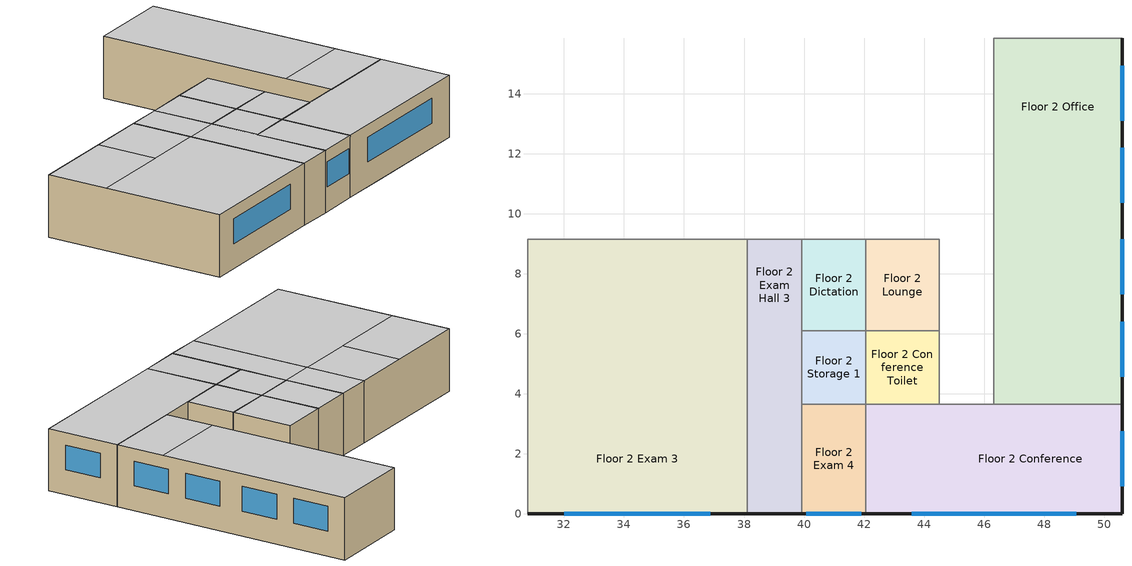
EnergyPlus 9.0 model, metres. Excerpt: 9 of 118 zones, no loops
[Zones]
Floor 2 Conference
 floor to Floor 1 Sterile Hall (int_slab_floor): 42.06,3.66 44.5,3.66 44.5,0 42.06,0 z3.05
 floor to Floor 1 Operating Room 1 (int_slab_floor): 44.5,0 44.5,3.66 50.6,3.66 50.6,0 z3.05
 wall outside (nonres_ext_wall): 42.06,0 50.6,0 50.6,3.66 z3.05:6.1
 wall to Floor 2 Office (int_wall): 50.6,3.66 46.33,3.66 z3.05:6.1
 wall to Floor 2 Exam 4 (int_wall): 42.06,3.66 42.06,0 z3.05:6.1
 wall to Floor 2 Office Hall (int_wall): 46.33,3.66 44.5,3.66 z3.05:6.1
 wall to Floor 2 Conference Toilet (int_wall): 44.5,3.66 42.06,3.66 z3.05:6.1
 window (NonresWindow_U_0.57_SHGC_0.39): 50.6,0.91 50.6,2.74 / 43.59,0 49.07,0 z4.27:5.49
 ceiling to Floor 3 Physical Therapy 1 (int_slab_ceiling): 42.06,3.66 42.06,0 50.6,0 50.6,3.66 z6.1
Floor 2 Conference Toilet
 floor to Floor 1 Sterile Hall (int_slab_floor): 44.5,6.1 44.5,3.66 42.06,3.66 42.06,6.1 z3.05
 wall to Floor 2 Storage 1 (int_wall): 42.06,6.1 42.06,3.66 z3.05:6.1
 wall to Floor 2 Lounge (int_wall): 44.5,6.1 42.06,6.1 z3.05:6.1
 wall to Floor 2 Office Hall (int_wall): 44.5,3.66 44.5,6.1 z3.05:6.1
 ceiling to Floor 3 Physical Therapy 1 (int_slab_ceiling): 44.5,3.66 44.5,6.1 42.06,6.1 42.06,3.66 z6.1
Floor 2 Dictation
 floor to Floor 1 Soil Work (int_slab_floor): 42.06,6.1 39.93,6.1 39.93,9.14 42.06,9.14 z3.05
 wall to Floor 2 Lounge (int_wall): 42.06,6.1 42.06,9.14 z3.05:6.1
 wall to Floor 2 Exam Hall 3 (int_wall): 39.93,9.14 39.93,6.1 z3.05:6.1
 wall to Floor 2 Reception Hall (int_wall): 42.06,9.14 39.93,9.14 z3.05:6.1
 wall to Floor 2 Storage 1 (int_wall): 39.93,6.1 42.06,6.1 z3.05:6.1
 ceiling to Floor 3 Physical Therapy 2 (int_slab_ceiling): 39.93,6.1 42.06,6.1 42.06,9.14 39.93,9.14 z6.1
Floor 2 Exam 3
 floor to Floor 1 Recovery Room (int_slab_floor): 30.78,0 30.78,3.66 38.1,3.66 38.1,0 z3.05
 floor to Floor 1 Nurse Hall (int_slab_floor): 30.78,3.66 30.78,6.1 38.1,6.1 38.1,3.66 z3.05
 floor to Floor 1 Soil Work (int_slab_floor): 37.49,6.1 37.49,9.14 38.1,9.14 38.1,6.1 z3.05
 floor to Floor 1 Nurse Toilet (int_slab_floor): 37.49,6.1 35.66,6.1 35.66,8.84 37.49,8.84 z3.05
 floor to Floor 1 PACU (int_slab_floor): 35.66,6.1 32,6.1 32,8.84 35.66,8.84 z3.05
 floor to Floor 1 Dictation (int_slab_floor): 34.75,8.84 32,8.84 32,9.14 34.75,9.14 z3.05
 floor to Floor 1 Clean (int_slab_floor): 32,9.14 32,8.84 30.78,8.84 30.78,9.14 z3.05
 floor to Floor 1 Soil (int_slab_floor): 34.75,9.14 37.49,9.14 37.49,8.84 34.75,8.84 z3.05
 floor to Floor 1 Nurse Station (int_slab_floor): 30.78,6.1 30.78,8.84 32,8.84 32,6.1 z3.05
 wall outside (nonres_ext_wall): 30.78,0 38.1,0 z3.05:6.1
 wall to Floor 2 Reception Hall (int_wall): 38.1,9.14 30.78,9.14 z3.05:6.1
 wall to Floor 2 Exam Hall 2 (int_wall): 30.78,9.14 30.78,0 z3.05:6.1
 wall to Floor 2 Exam Hall 3 (int_wall): 38.1,0 38.1,9.14 z3.05:6.1
 window (NonresWindow_U_0.57_SHGC_0.39): 32,0 36.88,0 z4.27:5.49
 ceiling to Floor 3 Treatment (int_slab_ceiling): 30.78,6.1 35.05,6.1 35.05,9.14 30.78,9.14 z6.1
 ceiling to Floor 3 Physical Therapy 1 (int_slab_ceiling): 38.1,0 38.1,6.1 30.78,6.1 30.78,0 z6.1
 ceiling to Floor 3 Physical Therapy 2 (int_slab_ceiling): 38.1,9.14 35.05,9.14 35.05,6.1 38.1,6.1 z6.1
Floor 2 Exam 4
 floor to Floor 1 Anesthesia (int_slab_floor): 42.06,0 39.93,0 39.93,3.66 42.06,3.66 z3.05
 wall outside (nonres_ext_wall): 39.93,0 42.06,0 z3.05:6.1
 wall to Floor 2 Storage 1 (int_wall): 42.06,3.66 39.93,3.66 z3.05:6.1
 wall to Floor 2 Exam Hall 3 (int_wall): 39.93,3.66 39.93,0 z3.05:6.1
 window (NonresWindow_U_0.57_SHGC_0.39): 40.08,0 41.91,0 z4.27:5.49
 ceiling to Floor 3 Physical Therapy 1 (int_slab_ceiling): 39.93,0 42.06,0 42.06,3.66 39.93,3.66 z6.1
Floor 2 Exam Hall 3
 floor to Floor 1 Anesthesia (int_slab_floor): 39.32,0 39.32,3.66 39.93,3.66 39.93,0 z3.05
 floor to Floor 1 Recovery Room (int_slab_floor): 38.1,0 38.1,3.66 39.32,3.66 39.32,0 z3.05
 floor to Floor 1 Nurse Hall (int_slab_floor): 38.1,3.66 38.1,6.1 39.93,6.1 39.93,3.66 z3.05
 floor to Floor 1 Soil Work (int_slab_floor): 39.93,9.14 39.93,6.1 38.1,6.1 38.1,9.14 z3.05
 wall outside (nonres_ext_wall): 38.1,0 39.93,0 z3.05:6.1
 wall to Floor 2 Reception Hall (int_wall): 39.93,9.14 38.1,9.14 z3.05:6.1
 wall to Floor 2 Storage 1 (int_wall): 39.93,3.66 39.93,6.1 z3.05:6.1
 ceiling to Floor 3 Physical Therapy 2 (int_slab_ceiling): 38.1,9.14 38.1,6.1 39.93,6.1 39.93,9.14 z6.1
 ceiling to Floor 3 Physical Therapy 1 (int_slab_ceiling): 39.93,6.1 38.1,6.1 38.1,0 39.93,0 z6.1
Floor 2 Lounge
 floor to Floor 1 Sterile Hall (int_slab_floor): 44.5,9.14 44.5,6.1 42.06,6.1 42.06,9.14 z3.05
 wall to Floor 2 Reception Hall (int_wall): 44.5,9.14 42.06,9.14 z3.05:6.1
 wall to Floor 2 Office Hall (int_wall): 44.5,6.1 44.5,9.14 z3.05:6.1
 ceiling to Floor 3 Physical Therapy 2 (int_slab_ceiling): 44.5,6.1 44.5,9.14 42.06,9.14 42.06,6.1 z6.1
Floor 2 Office
 floor to Floor 1 Operating Room 2 (int_slab_floor): 50.6,15.85 50.6,11.28 46.33,11.28 46.33,15.85 z3.05
 floor to Floor 1 Sub-Sterile (int_slab_floor): 50.6,11.28 50.6,7.01 46.33,7.01 46.33,11.28 z3.05
 floor to Floor 1 Operating Room 1 (int_slab_floor): 46.33,3.66 46.33,7.01 50.6,7.01 50.6,3.66 z3.05
 wall outside (nonres_ext_wall): 50.6,3.66 50.6,15.85 z3.05:6.1
 wall to Floor 2 Office Hall (int_wall): 46.33,15.85 46.33,3.66 z3.05:6.1
 wall to Floor 2 Utility (int_wall): 50.6,15.85 46.33,15.85 z3.05:6.1
 window (NonresWindow_U_0.57_SHGC_0.39): 50.6,13.11 50.6,14.94 / 50.6,4.57 50.6,6.4 / 50.6,10.36 50.6,12.19 z4.27:5.49; 50.6,7.32 50.6,9.14 z4.25:5.47
 ceiling to Floor 3 Physical Therapy 1 (int_slab_ceiling): 50.6,3.66 50.6,6.1 46.33,6.1 46.33,3.66 z6.1
 ceiling to Floor 3 Work (int_slab_ceiling): 46.33,15.85 46.33,6.1 50.6,6.1 50.6,15.85 z6.1
Floor 2 Storage 1
 floor to Floor 1 Nurse Hall (int_slab_floor): 39.93,6.1 42.06,6.1 42.06,3.66 39.93,3.66 z3.05
 ceiling to Floor 3 Physical Therapy 1 (int_slab_ceiling): 42.06,6.1 39.93,6.1 39.93,3.66 42.06,3.66 z6.1
[Building]
OutPatientHealthCare: North Axis {deg}=0; Terrain=City; Loads Convergence Tolerance Value=0.04; Temperature Convergence Tolerance Value {deltaC}=0.2; Solar Distribution=FullInteriorAndExterior; Maximum Number of Warmup Days=25; Minimum Number of Warmup Days=6
[Site:Location]
Site:Location=Denver-Aurora-Buckley.AFB_CO_USA WMO=724695; Latitude {N+ S-}=39.72; Longitude {W- E+}=-104.75; Time Zone Relative to GMT {GMT+/-}=-7; Elevation {m}=1726
[SizingPeriod:DesignDay] Day of Month=21; Dry-Bulb Temperature Range Modifier Type=DefaultMultipliers; Humidity Condition Type=Wetbulb; Barometric Pressure {Pa}=82237; Rain {Yes/No}=No; Snow on ground {Yes/No}=No; Daylight Savings Time Indicator=No
Name | Month | Day Type | Maximum Dry-Bulb Temperature {C} | Daily Dry-Bulb Temperature Range {C} | Wetbulb at Maximum Dry-Bulb {C} | Wind Speed {m/s} design conditions vs. traditional 6.71 m/s (15 mph) | Wind Direction {Degrees; N=0, S=180} | Solar Model Indicator | Clearness {0.0 to 1.1} | Wind Speed {m/s} design conditions vs. traditional 3.35 m/s (7mph) | ASHRAE Clear Sky Optical Depth for Beam Irradiance (taub) | ASHRAE Clear Sky Optical Depth for Diffuse Irradiance (taud)
Denver-Aurora-Buckley.AFB_CO_USA Ann Htg 99.6% Condns DB | 12 | WinterDesignDay | -17.9 | 0 | -17.9 | 2.5 | 180 | ASHRAEClearSky | 0
Denver-Aurora-Buckley.AFB_CO_USA Ann Clg .4% Condns DB=>MWB | 7 | SummerDesignDay | 33.9 | 14.8 | 15 |  | 30 | ASHRAETau |  | 3.6 | 0.423 | 2.02
[Site:WaterMainsTemperature]
Calculation Method=Correlation; Annual average outdoor air temperature {C}=9.95; Maximum difference in monthly average outdoor air temperatures {C}=23.7
[Site:GroundTemperature:FCfactorMethod]
January Ground Temperature {C}=7.1; February Ground Temperature {C}=3; March Ground Temperature {C}=-1; April Ground Temperature {C}=0.8; May Ground Temperature {C}=-0.2; June Ground Temperature {C}=4.8; July Ground Temperature {C}=6.1; August Ground Temperature {C}=13.7; September Ground Temperature {C}=22.2; October Ground Temperature {C}=22.7; November Ground Temperature {C}=21.7; December Ground Temperature {C}=18.5
[Material:NoMass]
CP02 CARPET PAD: VeryRough, 0.21648, 0.9, 0.7, 0.8
Nonres_Exterior_Wall_Insulation: MediumSmooth, 1.71283, 0.9, 0.7, 0.7
[Construction]
InteriorFurnishings: Std Wood 6inch
int_wall: G01 13mm gypsum board, G01 13mm gypsum board
int_slab_floor: 100mm Normalweight concrete floor, CP02 CARPET PAD
int_slab_ceiling: CP02 CARPET PAD, 100mm Normalweight concrete floor
nonres_ext_wall: F07 25mm stucco, G01 16mm gypsum board, Nonres_Exterior_Wall_Insulation, G01 16mm gypsum board
NonresWindow_U_0.57_SHGC_0.39: Glazing Layer
[Material]
Name | Roughness | Thickness {m} | Conductivity {W/m-K} | Density {kg/m3} | Specific Heat {J/kg-K} | Thermal Absorptance | Solar Absorptance | Visible Absorptance | Absorptance:Thermal | Absorptance:Solar | Absorptance:Visible
Std Wood 6inch | MediumSmooth | 0.15 | 0.12 | 540 | 1210 | 0.9 | 0.7 | 0.7
F07 25mm stucco | Smooth | 0.0254 | 0.72 | 1856 | 840 | 0.9 | 0.7 | 0.7
G01 13mm gypsum board | Smooth | 0.0127 | 0.16 | 800 | 1090 |  |  |  | 0.9 | 0.7 | 0.5
G01 16mm gypsum board | MediumSmooth | 0.0159 | 0.16 | 800 | 1090
100mm Normalweight concrete floor | MediumRough | 0.1016 | 2.31 | 2322 | 832
[WindowMaterial:SimpleGlazingSystem]
Glazing Layer: U-Factor {W/m2-K}=3.23661; Solar Heat Gain Coefficient=0.39; Visible Transmittance=0.39
[Zone] Type=1; Multiplier=1; Ceiling Height {m}=-9999; Floor Area {m2}=autocalculate; Part of Total Floor Area=Yes
Name | Volume {m3}
Floor 2 Conference | 95.1446
Floor 2 Conference Toilet | 18.1228
Floor 2 Dictation | 19.8218
Floor 2 Exam 3 | 203.8813
Floor 2 Exam 4 | 23.7862
Floor 2 Exam Hall 3 | 50.9703
Floor 2 Lounge | 22.6535
Floor 2 Office | 158.5743
Floor 2 Storage 1 | 15.8574
[InternalMass] Construction=InteriorFurnishings
Name | Zone | Surface Area {m2}
Floor 2 Conference_InternalMass_1 | Floor 2 Conference | 62.4308
Floor 2 Conference Toilet_InternalMass_1 | Floor 2 Conference Toilet | 11.8916
Floor 2 Dictation_InternalMass_1 | Floor 2 Dictation | 13.0064
Floor 2 Exam 3_InternalMass_1 | Floor 2 Exam 3 | 133.7804
Floor 2 Exam 4_InternalMass_1 | Floor 2 Exam 4 | 15.6077
Floor 2 Exam Hall 3_InternalMass_1 | Floor 2 Exam Hall 3 | 33.4451
Floor 2 Lounge_InternalMass_1 | Floor 2 Lounge | 14.8645
Floor 2 Office_InternalMass_1 | Floor 2 Office | 104.0514
Floor 2 Storage 1_InternalMass_1 | Floor 2 Storage 1 | 10.4051
[People] Number of People Calculation Method=People/Area; Fraction Radiant=0.3; Sensible Heat Fraction=AUTOCALCULATE; Activity Level Schedule=ACTIVITY_SCH; Enable ASHRAE 55 Comfort Warnings=No; Mean Radiant Temperature Calculation Type=ZoneAveraged; Work Efficiency Schedule=WORK_EFF_SCH; Clothing Insulation Calculation Method=ClothingInsulationSchedule; Clothing Insulation Schedule=CLOTHING_SCH; Air Velocity Schedule=AIR_VELO_SCH; Thermal Comfort Model 1 Type=FANGER
Name | Zone or ZoneList | Number of People Schedule | People per Zone Floor Area {person/m2}
Floor 2 Conference People | Floor 2 Conference | MEETINGROOM_OCC_w_SB_SCH | 0.538248
Floor 2 Dictation People | Floor 2 Dictation | OFFICE_OCC_w_SB_SCH | 0.0538248
Floor 2 Exam 3 People | Floor 2 Exam 3 | BLDG_OCC_SCH | 0.215299
Floor 2 Exam 4 People | Floor 2 Exam 4 | BLDG_OCC_SCH | 0.215299
Floor 2 Lounge People | Floor 2 Lounge | BLDG_OCC_SCH | 0.161474
Floor 2 Office People | Floor 2 Office | OFFICE_OCC_w_SB_SCH | 0.0538248
[Lights] Design Level Calculation Method=Watts/Area; Return Air Fraction=0; Fraction Radiant=0.7; Fraction Visible=0.2; Fraction Replaceable=1; Return Air Fraction Calculated from Plenum Temperature=No
Name | Zone or ZoneList | Schedule | Watts per Zone Floor Area {W/m2}
Floor 2 Conference_Lights | Floor 2 Conference | BLDG_LIGHT_SCH | 13.9931
Floor 2 Conference Toilet_Lights | Floor 2 Conference Toilet | BLDG_LIGHT_TOILET_SCH | 9.68752
Floor 2 Dictation_Lights | Floor 2 Dictation | BLDG_LIGHT_OFFICE_SCH | 11.8403
Floor 2 Exam 3_Lights | Floor 2 Exam 3 | BLDG_LIGHT_EXAM_SCH | 16.1459
Floor 2 Exam 4_Lights | Floor 2 Exam 4 | BLDG_LIGHT_EXAM_SCH | 16.1459
Floor 2 Exam Hall 3_Lights | Floor 2 Exam Hall 3 | BLDG_LIGHT_CORRIDOR_SCH | 10.7639
Floor 2 Lounge_Lights | Floor 2 Lounge | BLDG_LIGHT_LOUNGE_SCH | 8.61113
Floor 2 Office_Lights | Floor 2 Office | BLDG_LIGHT_OFFICE_SCH | 11.8403
Floor 2 Storage 1_Lights | Floor 2 Storage 1 | BLDG_LIGHT_STORAGE_SCH | 9.68752
[ElectricEquipment] Schedule=BLDG_EQUIP_SCH; Design Level Calculation Method=EquipmentLevel; Fraction Latent=0; Fraction Radiant=0.5; Fraction Lost=0
Name | Zone or ZoneList | Design Level {W}
Floor 2 Conference_PlugMisc_Equip | Floor 2 Conference | 335.8779
Floor 2 Conference Toilet_PlugMisc_Equip | Floor 2 Conference Toilet | 25.6264
Floor 2 Dictation_PlugMisc_Equip | Floor 2 Dictation | 76.998
Floor 2 Exam 3_PlugMisc_Equip | Floor 2 Exam 3 | 791.9798
Floor 2 Exam 4_PlugMisc_Equip | Floor 2 Exam 4 | 92.3976
Floor 2 Exam Hall 3_PlugMisc_Equip | Floor 2 Exam Hall 3 | 72.0742
Floor 2 Lounge_PlugMisc_Equip | Floor 2 Lounge | 239.9871
Floor 2 Office_PlugMisc_Equip | Floor 2 Office | 615.9843
Floor 2 Storage 1_PlugMisc_Equip | Floor 2 Storage 1 | 5.6188
[Exterior:Lights]
Exterior_Lights: Schedule=Exterior_Lgt_ALWAYS_ON; Design Level {W}=14442; Control Option=AstronomicalClock
[ZoneInfiltration:DesignFlowRate] Schedule=INFIL_SCH; Design Flow Rate Calculation Method=Flow/ExteriorWallArea; Flow per Exterior Surface Area {m3/s-m2}=0.00102413; Constant Term Coefficient=0; Temperature Term Coefficient=0; Velocity Term Coefficient=0.224; Velocity Squared Term Coefficient=0
Name | Zone or ZoneList
Floor 2 Conference_Infiltration | Floor 2 Conference
Floor 2 Exam 3_Infiltration | Floor 2 Exam 3
Floor 2 Exam 4_Infiltration | Floor 2 Exam 4
Floor 2 Office_Infiltration | Floor 2 Office
[Schedule:Compact]
Exterior_Lgt_ALWAYS_ON: Through: 12/31, For: AllDays, Until: 24:00, 1
ACTIVITY_SCH: Through: 12/31, For: AllDays, Until: 24:00, 120
WORK_EFF_SCH: Through: 12/31, For: AllDays, Until: 24:00, 0
AIR_VELO_SCH: Through: 12/31, For: AllDays, Until: 24:00, 0.2
CLOTHING_SCH: Through: 04/30, For: AllDays, Until: 24:00, 1, Through: 09/30, For: AllDays, Until: 24:00, 0.5, Through: 12/31, For: AllDays, Until: 24:00, 1
INFIL_SCH: Through: 12/31, For: Weekdays, Until: 24:00, 0.25, For: Saturday, Until: 24:00, 0.25, For: SummerDesignDay WinterDesignDay, Until: 24:00, 1, For: Sunday Holidays AllOtherDays, Until: 24:00, 0.25
BLDG_LIGHT_CORRIDOR_SCH; BLDG_LIGHT_EXAM_SCH; BLDG_LIGHT_LOUNGE_SCH; BLDG_LIGHT_OFFICE_SCH; BLDG_LIGHT_SCH; BLDG_LIGHT_STORAGE_SCH; BLDG_LIGHT_TOILET_SCH: Through: 12/31, For: Weekdays, Until: 4:00, 0.1, Until: 6:00, 0.3, Until: 7:00, 0.6, Until: 18:00, 0.9, Until: 20:00, 0.6, Until: 22:00, 0.3, Until: 24:00, 0.1, For: SummerDesignDay, Until: 4:00, 0.1, Until: 6:00, 0.3, Until: 7:00, 0.6, Until: 18:00, 0.9, Until: 20:00, 0.6, Until: 22:00, 0.3, Until: 24:00, 0.1, For: WinterDesignDay, Until: 7:00, 0.1, Until: 9:00, 0.3, Until: 15:00, 0.4, Until: 20:00, 0.3, Until: 24:00, 0.1, For: Saturday, Until: 7:00, 0.1, Until: 9:00, 0.3, Until: 15:00, 0.4, Until: 20:00, 0.3, Until: 24:00, 0.1, For: Sunday Holidays AllOtherDays, Until: 8:00, 0.05, Until: 17:00, 0.1, Until: 24:00, 0.05
BLDG_EQUIP_SCH: Through: 12/31, For: Weekdays, Until: 04:00, 0.3, Until: 06:00, 0.5, Until: 18:00, 1, Until: 20:00, 0.5, Until: 24:00, 0.3, For: SummerDesignDay, Until: 04:00, 0.3, Until: 06:00, 0.5, Until: 18:00, 1, Until: 20:00, 0.5, Until: 24:00, 0.3, For: WinterDesignDay, Until: 07:00, 0.3, Until: 09:00, 0.5, Until: 15:00, 0.8, Until: 20:00, 0.5, Until: 24:00, 0.3, For: Saturday, Until: 07:00, 0.3, Until: 09:00, 0.5, Until: 15:00, 0.8, Until: 20:00, 0.5, Until: 24:00, 0.3, For: Sunday Holidays AllOtherDays, Until: 08:00, 0.3, Until: 17:00, 0.5, Until: 24:00, 0.3
BLDG_OCC_SCH: Through: 12/31, For: Weekdays, Until: 04:00, 0.05, Until: 06:00, 0.2, Until: 07:00, 0.5, Until: 18:00, 0.9, Until: 20:00, 0.5, Until: 22:00, 0.2, Until: 24:00, 0.05, For: SummerDesignDay, Until: 04:00, 0.05, Until: 06:00, 0.2, Until: 07:00, 0.5, Until: 18:00, 0.9, Until: 20:00, 0.5, Until: 22:00, 0.2, Until: 24:00, 0.05, For: WinterDesignDay, Until: 07:00, 0.05, Until: 09:00, 0.2, Until: 15:00, 0.3, Until: 20:00, 0.2, Until: 24:00, 0.05, For: Saturday, Until: 07:00, 0.05, Until: 09:00, 0.2, Until: 15:00, 0.3, Until: 20:00, 0.2, Until: 24:00, 0.05, For: Sunday Holidays AllOtherDays, Until: 08:00, 0, Until: 17:00, 0.05, Until: 24:00, 0
MEETINGROOM_OCC_w_SB_SCH: Through: 12/31, For: Weekdays, Until: 01:00, 0.05, Until: 02:00, 0.05, Until: 03:00, 0.05, Until: 04:00, 0.05, Until: 05:00, 0.2, Until: 06:00, 0.2, Until: 07:00, 0.5, Until: 08:00, 0.9, Until: 09:00, 0.9, Until: 10:00, 0.9, Until: 11:00, 0, Until: 12:00, 0, Until: 13:00, 0.9, Until: 14:00, 0.9, Until: 15:00, 0, Until: 16:00, 0.9, Until: 17:00, 0.9, Until: 18:00, 0.9, Until: 19:00, 0.5, Until: 20:00, 0.5, Until: 21:00, 0.2, Until: 22:00, 0.2, Until: 23:00, 0.05, Until: 24:00, 0.05, For: Saturdays, Until: 01:00, 0.05, Until: 02:00, 0.05, Until: 03:00, 0.05, Until: 04:00, 0.05, Until: 05:00, 0.05, Until: 06:00, 0.05, Until: 07:00, 0.05, Until: 08:00, 0.2, Until: 09:00, 0.2, Until: 10:00, 0.3, Until: 11:00, 0.3, Until: 12:00, 0.3, Until: 13:00, 0, Until: 14:00, 0, Until: 15:00, 0, Until: 16:00, 0, Until: 17:00, 0, Until: 18:00, 0, Until: 19:00, 0, Until: 20:00, 0, Until: 21:00, 0.05, Until: 22:00, 0.05, Until: 23:00, 0.05, Until: 24:00, 0.05, For: SummerDesignDay, Until: 04:00, 0.05, Until: 06:00, 0.2, Until: 07:00, 0.5, Until: 18:00, 0.9, Until: 20:00, 0.5, Until: 22:00, 0.2, Until: 24:00, 0.05, For: WinterDesignDay, Until: 07:00, 0.05, Until: 09:00, 0.2, Until: 15:00, 0.3, Until: 20:00, 0.2, Until: 24:00, 0.05, For: Sunday Holidays AllOtherDays, Until: 08:00, 0, Until: 17:00, 0.05, Until: 24:00, 0
OFFICE_OCC_w_SB_SCH: Through: 12/31, For: Weekdays, Until: 01:00, 0.05, Until: 02:00, 0.05, Until: 03:00, 0.05, Until: 04:00, 0.05, Until: 05:00, 0.2, Until: 06:00, 0.2, Until: 07:00, 0.5, Until: 08:00, 0.9, Until: 09:00, 0.9, Until: 10:00, 0.9, Until: 11:00, 0.9, Until: 12:00, 0.9, Until: 13:00, 0, Until: 14:00, 0.9, Until: 15:00, 0, Until: 16:00, 0.9, Until: 17:00, 0.9, Until: 18:00, 0.9, Until: 19:00, 0.5, Until: 20:00, 0.5, Until: 21:00, 0.2, Until: 22:00, 0.2, Until: 23:00, 0.05, Until: 24:00, 0.05, For: Saturdays, Until: 01:00, 0.05, Until: 02:00, 0.05, Until: 03:00, 0.05, Until: 04:00, 0.05, Until: 05:00, 0.05, Until: 06:00, 0.05, Until: 07:00, 0.05, Until: 08:00, 0.2, Until: 09:00, 0.2, Until: 10:00, 0.3, Until: 11:00, 0.3, Until: 12:00, 0, Until: 13:00, 0.3, Until: 14:00, 0.3, Until: 15:00, 0, Until: 16:00, 0.2, Until: 17:00, 0.2, Until: 18:00, 0.2, Until: 19:00, 0.2, Until: 20:00, 0.2, Until: 21:00, 0.05, Until: 22:00, 0.05, Until: 23:00, 0.05, Until: 24:00, 0.05, For: SummerDesignDay, Until: 04:00, 0.05, Until: 06:00, 0.2, Until: 07:00, 0.5, Until: 18:00, 0.9, Until: 20:00, 0.5, Until: 22:00, 0.2, Until: 24:00, 0.05, For: WinterDesignDay, Until: 07:00, 0.05, Until: 09:00, 0.2, Until: 15:00, 0.3, Until: 20:00, 0.2, Until: 24:00, 0.05, For: Sunday Holidays AllOtherDays, Until: 08:00, 0, Until: 17:00, 0.05, Until: 24:00, 0
